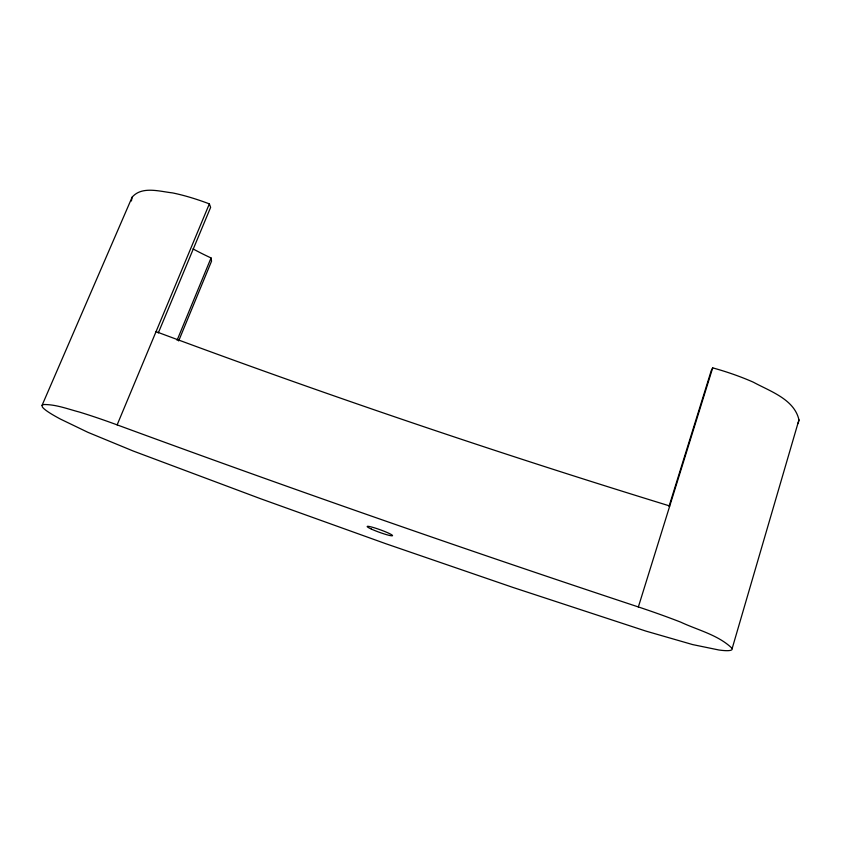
<?xml version="1.0" encoding="UTF-8"?>
<svg xmlns="http://www.w3.org/2000/svg" width="841" height="841" viewBox="0 0 841 841"><rect width="100%" height="100%" fill="white"/><g stroke="black" fill="none" stroke-linecap="round" stroke-linejoin="round"><path stroke-width="1.26" d="M131.417 200.967L132.132 197.162C141.908 185.819 159.685 191.475 172.5 192.894A87.748 24.168 23.6 0 1 209.356 203.879L210.628 207.37L158.266 332.994M132.132 197.162L42.05 405.362L42.344 406.928A103.653 9.871 21.1 0 0 60.605 419.165L87.979 432.358L133.256 451.039L260.615 498.734L385.914 543.749L512.999 587.449L646.004 631.128L692.69 644.595L718.918 649.998A108.552 10.775 18.6 0 0 732.185 648.443L798.95 419.848C794.261 399.191 769.988 391.286 753.347 382.192A91.89 26.397 15.9 0 0 712.695 367.864L711.255 370.608L669.015 506.408M732.196 648.443C718.33 634.934 697.956 630.214 680.747 622.151A95.695 9.535 18.6 0 0 638.361 606.95L712.695 367.864M177.073 340.279L211.049 257.945A86.549 23.811 23.4 0 1 193.041 248.904M178.649 340.952L211.543 261.173L211.049 257.945M42.05 405.362L43.658 404.521C55.895 404.374 67.616 408.968 79.306 412.037A91.217 8.694 21.1 0 1 117.141 424.873L209.356 203.879M669.762 505.977C496.873 452.868 325.509 394.807 156.048 331.648M638.361 606.95C463.654 549.089 289.861 488.432 117.141 424.873M798.95 419.848A104.273 29.855 16.1 0 1 797.688 423.811M371.365 529.073A13.488 1.335 19.9 0 0 392.263 535.791A13.488 1.335 19.9 0 0 375.906 528.295A13.488 1.335 19.9 0 0 371.365 529.073"/></g></svg>
